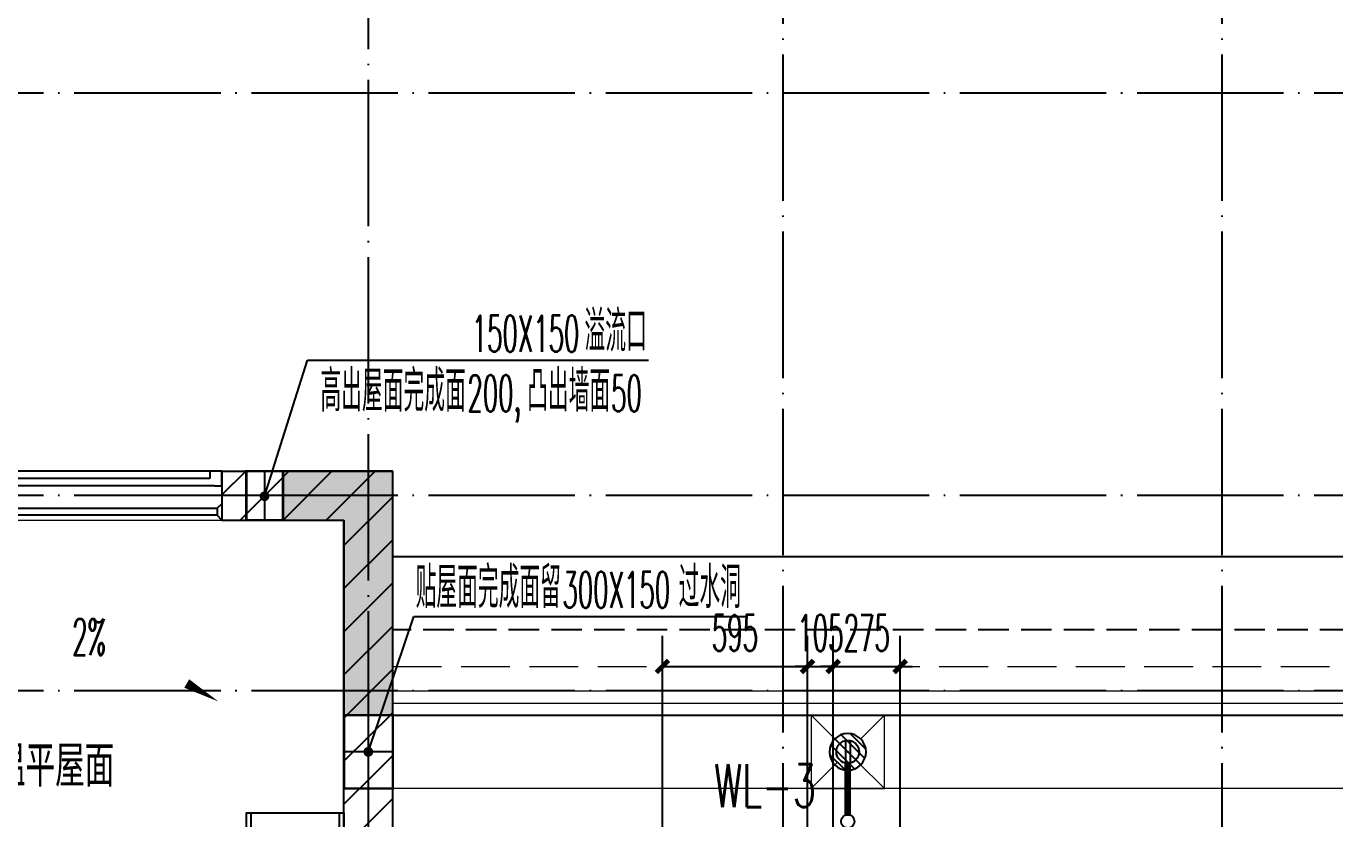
# Model space of a CAD drawing. Extents: x 27938 to 1507990, y 110129 to 923079.
# Drawn here: x 1211933 to 1217296, y 473631 to 476880 of the extents above; entities that cross this region are included whole.
import ezdxf

# ---------------------------------------------------------------- set-up
doc = ezdxf.new("R2010")
doc.units = 0
doc.header["$LTSCALE"] = 1000
doc.header["$MEASUREMENT"] = 0
for name, pattern in [('#P_--_20B1_001_t3$0$DASH', [0.35, 0.25, -0.1]), ('__DASH', [0.35, 0.25, -0.1]), ('DASH', [0.35, 0.25, -0.1]), ('DOTE', [2.42, 2, -0.2, 0.02, -0.2])]:
    doc.linetypes.add(name, pattern=pattern)
for name, color, linetype in [('----建筑底图', 8, 'Continuous'), ('3-栏杆1', 135, 'Continuous'), ('COLUMN', 9, 'Continuous'), ('DIM_LEAD', 3, 'Continuous'), ('DIM_SYMB', 3, 'Continuous'), ('DIM_污水', 2, 'Continuous'), ('DOTE', 1, 'Continuous'), ('EQUIP_雨水斗', 7, 'Continuous'), ('LVTRY', 6, 'Continuous'), ('PIPE-雨水', 4, 'TG_Y'), ('PUB_HATCH', 8, 'Continuous'), ('PUB_TEXT', 4, 'Continuous'), ('ROOF', 4, 'Continuous'), ('VPIPE-雨水', 4, 'Y'), ('WALL', 9, 'Continuous'), ('机电标识类', 1, 'Continuous'), ('污水', 3, 'Continuous'), ('看线', 251, 'Continuous'), ('管', 193, 'Continuous'), ('铝合金', 144, 'Continuous')]:
    doc.layers.add(name, color=color, linetype=linetype)
doc.layers.add('S-L主梁线', color=4, linetype='DASH', plot=False)
for name, color, linetype, lineweight in [('平面-分水线', 214, 'Continuous', 15), ('平面-排水沟', 86, 'Continuous', 15), ('平面-栏杆', 135, 'Continuous', 15), ('平面-看线', 45, 'Continuous', 15)]:
    doc.layers.add(name, color=color, linetype=linetype, lineweight=lineweight)
doc.styles.add('_TCH_DIM', font='SIMPLEX.shx', dxfattribs={"width": 0.7, "bigfont": 'GBCBIG.shx'})
doc.styles.add('_TCH_DIM_T3', font='SIMPLEX.shx', dxfattribs={"width": 0.494118, "bigfont": 'GBCBIG.shx'})
doc.styles.add('_TWT_SERIAL', font='SIMPLEX', dxfattribs={"width": 0.8, "height": 3.5, "bigfont": 'HZTXT'})
doc.styles.get("Standard").update_dxf_attribs({"font": 'gbenor.shx', "bigfont": 'gbcbig.shx'})
doc.styles.add('TG_LINETYPE', font='SIMPLEX', dxfattribs={"width": 0.8, "height": 3, "bigfont": 'HZTXT'})
doc.linetypes.add('TG_Y', pattern='A,2,-0.229,["Y",TG_LINETYPE,S=0.1,R=0,X=-0.229,Y=-0.15],0', length=2.229)
doc.linetypes.add('Y', pattern='A,3,-0.2,["Y",Standard,S=0.25,R=0,X=-0.1,Y=-0.115],-0.2', length=3.4)
doc.dimstyles.new('_TWT_ARCH&&50', dxfattribs={"dimtxt": 148.75, "dimasz": 50, "dimexe": 125, "dimexo": 150, "dimgap": 63.125, "dimtad": 1, "dimdec": 0, "dimzin": 0, "dimdsep": 46, "dimtxsty": '_TCH_DIM_T3', "dimblk": 'ARCHTICK', "dimcen": 0.09, "dimclrt": 7, "dimazin": 2, "dimtfac": 1, "dimtdec": 0, "dimtix": 1, "dimtmove": 2, "dimatfit": 3, "dimfxl": 100, "dimtolj": 1, "dimtzin": 0, "dimarcsym": 0})
pattern_1 = [(45, (0, 89.76), (-88.3884, 88.3884), [])]

# ---------------------------------------------------------------- blocks, each defined once
blk = doc.blocks.new('$lvtry$00000171')
at = {"color": 0}
for p, q in [((-74.2, 10.6), (-10.6, 74.2)), ((-69.8, -27.4), (27.4, 69.8)), ((-53, -53), (53, 53)), ((-27.4, -69.8), (69.8, 27.4)), ((10.6, -74.2), (74.2, -10.6))]:
    blk.add_line(p, q, dxfattribs=at)
blk.add_circle((0, 0), 75, dxfattribs=at)
blk.add_point((0, 0), dxfattribs=at)
blk = doc.blocks.new('R5T6Y7TRF')
at = {"layer": '平面-分水线', "color": 4, "elevation": -134.4}
blk.add_lwpolyline([(392484.9, -26437.6), (392784.9, -26437.6), (392784.9, -26737.6), (392484.9, -26737.6)], close=True, dxfattribs=at)
for points in [[(392484.9, -26437.6), (392581.7, -26534.4)], [(392688, -26534.4), (392784.9, -26437.6)], [(392484.9, -26737.6), (392593.3, -26629.2)], [(392676.4, -26629.2), (392784.9, -26737.6)]]:
    blk.add_lwpolyline(points, dxfattribs=at)
at = {"layer": 'LVTRY', "color": 4}
blk.add_blockref('$lvtry$00000171', (392634.9, -26587.6, -134.4), dxfattribs=at)
blk = doc.blocks.new('GDGDGDGRGD')
at = {"linetype": '__DASH', "ltscale": 0.1}
blk.add_wipeout([(428916.8, 296115.4), (428716.7, 296115.4), (428716.7, 295815.4), (428916.8, 295815.4)], dxfattribs=at).dxf.layer = '污水'
at = {"layer": '机电标识类', "color": 250, "linetype": 'DASH', "ltscale": 400}
for p, q in [((428816.8, 295715.4), (428816.8, 296215.4)), ((428916.8, 295965.4), (428716.7, 295965.4))]:
    blk.add_line(p, q, dxfattribs=at)
at = {"layer": '污水', "linetype": '__DASH', "ltscale": 0.1, "const_width": 10}
blk.add_lwpolyline([(428916.8, 296115.4), (428716.7, 296115.4), (428716.7, 295815.4), (428916.8, 295815.4)], close=True, dxfattribs=at)
blk = doc.blocks.new('GDGDGRD')
at = {"layer": 'PUB_HATCH'}
blk.add_hatch(color=256, dxfattribs=at).paths.add_polyline_path([(436916.6, 297615.4), (436916.6, 297415.4), (437316.6, 297415.4), (437316.6, 296615.4), (437516.6, 296615.4), (437516.6, 297615.4)])
at = {"layer": 'COLUMN', "color": 6}
for p, q in [((436916.6, 297615.4), (436916.6, 297415.4)), ((437516.6, 297615.4), (436916.6, 297615.4)), ((437516.6, 296615.4), (437516.6, 297615.4)), ((436916.6, 297415.4), (437316.6, 297415.4)), ((437316.6, 297415.4), (437316.6, 296615.4)), ((437316.6, 296615.4), (437516.6, 296615.4))]:
    blk.add_line(p, q, dxfattribs=at)
blk = doc.blocks.new('A$C3EB2330C')
at = {"layer": '管'}
for p, q in [((0, 380), (330, 380)), ((380, 330), (380, 70)), ((330, 20), (0, 20))]:
    blk.add_line(p, q, dxfattribs=at)
blk.add_lwpolyline([(400, 400), (400, 0), (0, 0), (0, 400)], close=True, dxfattribs=at)
for centre, start, end in [((330, 330), 0, 90), ((330, 70), 270, 360)]:
    blk.add_arc(centre, 50, start, end, dxfattribs=at)
blk.add_ellipse((267.5, 200), major_axis=(-49.5, -49.5), ratio=1, start_param=-0.785398, end_param=5.497787, dxfattribs=at)
blk = doc.blocks.new('A$C39FB4DEF')
at = {"linetype": '__DASH', "ltscale": 0.1}
blk.add_wipeout([(100, 100.1), (100, -100.1), (250, -100.1), (250, 100.1)], dxfattribs=at).dxf.layer = '污水'
at = {"layer": '机电标识类', "color": 250, "linetype": 'DASH', "ltscale": 400}
for p, q in [((175, 100.1), (175, -100.1)), ((350, 0), (0, 0))]:
    blk.add_line(p, q, dxfattribs=at)
at = {"layer": '污水', "linetype": '__DASH', "ltscale": 0.1, "const_width": 10}
blk.add_lwpolyline([(100, 100.1), (100, -100.1), (250, -100.1), (250, 100.1)], close=True, dxfattribs=at)
blk = doc.blocks.new('A$C2AC150FC')
at = {"layer": '3-栏杆1', "color": 8}
for p, q in [((15020.2, -1700.9), (16179.7, -1700.9)), ((16179.7, -1700.9), (16200, -1683.1)), ((16200, -1683.1), (16179.7, -1700.9)), ((16179.7, -1700.9), (16179.7, -1730.2)), ((16179.7, -1730.2), (15020.2, -1730.2)), ((16200, -1750), (16179.7, -1730.2))]:
    blk.add_line(p, q, dxfattribs=at)
at = {"layer": 'DIM_LEAD', "color": 8}
for p, q in [((16550.8, -1095.4), (17948.9, -1095.4)), ((16985.9, -2145.4), (18347.9, -2145.4))]:
    blk.add_line(p, q, dxfattribs=at)
at = {"layer": 'DOTE', "color": 169, "linetype": 'DOTE', "ltscale": 0.3}
for p, q in [((16800, -3450), (16800, 2000)), ((18500, -6250), (18500, 2000)), ((20300, -6250), (20300, 2000)), ((25632.7, 0), (-2000, 0)), ((25632.7, -1650), (-2000, -1650)), ((25632.7, -2450), (-2000, -2450))]:
    blk.add_line(p, q, dxfattribs=at)
at = {"layer": 'ROOF', "color": 8, "ltscale": 0.8}
for points in [[(16900, -1900), (23750, -1900), (23750, -2900), (25000, -2900)], [(16900, -2550), (23100, -2550), (23100, -3550), (25000, -3550)]]:
    blk.add_lwpolyline(points, dxfattribs=at)
at = {"layer": '平面-排水沟', "color": 8}
blk.add_lwpolyline([(15762.9, -2253.9, 0, 0, 0), (16185.9, -2493.9, 0, 40, 0), (16055.5, -2419.8, 0, 0, 0)], format="xyseb", dxfattribs=at)
blk.add_lwpolyline([(24900, -3850), (22800, -3850), (22800, -2850), (16900, -2850)], dxfattribs=at)
at = {"layer": '平面-看线', "color": 8}
blk.add_line((15000, -1750), (16200, -1750), dxfattribs=at)
at = {"layer": '平面-看线', "color": 8, "linetype": 'DASH', "ltscale": 0.8}
blk.add_lwpolyline([(16900, -2350), (23300, -2350), (23300, -3350), (25000, -3350)], dxfattribs=at)
at = {"layer": '看线', "color": 8, "linetype": '#P_--_20B1_001_t3$0$DASH', "ltscale": 0.5}
blk.add_lwpolyline([(25000, -3200), (23450, -3200), (23450, -2200), (16900, -2200)], dxfattribs=at)
at = {"layer": '铝合金', "color": 8}
for points in [[(16150, -1550), (15050, -1550)], [(16170, -1610), (16200, -1610), (16200, -1550), (16150, -1550), (16150, -1580)], [(16200, -1580), (16200, -1550), (16150, -1550), (16150, -1560), (16150, -1560), (16150, -1580)], [(16150, -1580), (15050, -1580)], [(16170, -1610), (15030, -1610)]]:
    blk.add_lwpolyline(points, dxfattribs=at)
at = {"color": 8, "xscale": -1}
blk.add_blockref('R5T6Y7TRF', (411399.8, 23887.6, 134.4), dxfattribs=at)
at = {"layer": 'DIM_LEAD', "color": 7, "style": '_TCH_DIM'}
for s, height, width, p in [('150X150', 148.75, 0.494118, (17223.9, -1060.4)), ('溢流口', 168.79, 0.7, (17685.9, -1060.4)), ('高出屋面完成面', 168.79, 0.7, (16603.8, -1305.4)), ('凸出墙面', 168.79, 0.7, (17450.9, -1305.4)), ('200,', 148.75, 0.494118, (17205.9, -1305.4)), ('50', 148.75, 0.494118, (17794.9, -1305.4)), ('贴屋面完成面留', 168.79, 0.7, (16993.8, -2110.4)), ('过水洞', 168.79, 0.7, (18071.8, -2110.4)), ('300X150', 148.75, 0.494118, (17595.8, -2110.4))]:
    blk.add_text(s, height=height, dxfattribs=dict(at, width=width)).set_placement(p)
at = {"layer": 'PUB_TEXT', "color": 8}
blk.add_text('不上人保温平屋面', height=168.79, dxfattribs=at).set_placement((14786.9, -2842.6))
at = {"layer": '平面-排水沟', "color": 7, "style": '_TCH_DIM', "width": 0.494118}
blk.add_text('2%', height=148.75, dxfattribs=at).set_placement((15586.4, -2303.5))
at = {"color": 8}
blk.add_blockref('GDGDGDGRGD', (-412016.7, -298665.4), dxfattribs=at)
at = {"layer": 'PUB_HATCH'}
h = blk.add_hatch(dxfattribs=at)
h.set_pattern_fill('普通砖', color=256, scale=50, style=0)
h.set_pattern_definition(pattern_1)
h.paths.add_polyline_path([(16800, -3416.7), (16900, -3350), (16900, -1550), (16700, -1750), (16700, -3350)])
at = {"layer": 'DIM_LEAD', "color": 8}
blk.add_line((16799.9, -2700), (16985.9, -2145.4), dxfattribs=at)
at = {"layer": 'DIM_LEAD', "color": 8, "const_width": 20}
blk.add_lwpolyline([(16796.7, -2709.5, 1), (16803.1, -2690.5, 1)], format="xyb", close=True, dxfattribs=at)
at = {"layer": 'WALL', "color": 8}
for p, q in [((16900, -3350), (16900, -1550)), ((16700, -3350), (16700, -1750))]:
    blk.add_line(p, q, dxfattribs=at)
at = {"layer": '平面-栏杆', "color": 8}
for points in [[(16900, -2450), (23200, -2450), (23200, -3450), (25000, -3450)], [(16900, -2500), (23150, -2500), (23150, -3500), (25000, -3500)]]:
    blk.add_lwpolyline(points, dxfattribs=at)
at = {"color": 8}
blk.add_blockref('GDGDGRD', (-420616.6, -299165.4), dxfattribs=at)
at = {"layer": '管', "color": 8, "rotation": 270}
blk.add_blockref('A$C3EB2330C', (16300, -2950), dxfattribs=at)
at = {"color": 8}
blk.add_blockref('A$C39FB4DEF', (16200, -1650), dxfattribs=at)
at = {"layer": 'PUB_HATCH'}
h = blk.add_hatch(dxfattribs=at)
h.set_pattern_fill('普通砖', color=256, scale=50, style=0)
h.set_pattern_definition(pattern_1)
h.paths.add_polyline_path([(16200, -1750), (16700, -1750), (16900, -1550), (16200, -1550)])
at = {"layer": 'DIM_LEAD', "color": 8}
blk.add_line((16374.5, -1652.4), (16550.8, -1095.4), dxfattribs=at)
at = {"layer": 'DIM_LEAD', "color": 8, "const_width": 20}
blk.add_lwpolyline([(16371.5, -1661.9, 1), (16377.5, -1642.9, 1)], format="xyb", close=True, dxfattribs=at)
at = {"layer": 'WALL', "color": 8}
for p, q in [((16200, -1550), (16900, -1550)), ((16200, -1550), (16200, -1750)), ((16200, -1750), (16700, -1750))]:
    blk.add_line(p, q, dxfattribs=at)
blk = doc.blocks.new('A$C19FE5086')
at = {"layer": 'S-L主梁线', "color": 225, "linetype": 'ByBlock', "lineweight": 18}
for p, q in [((13700.1, 4600), (12099.6, 4600)), ((14100, 3700), (14100, 2800)), ((14300, 2800), (14300, 3700))]:
    blk.add_line(p, q, dxfattribs=at)
at = {"layer": 'S-L主梁线', "color": 225, "linetype": '__DASH', "lineweight": 18}
blk.add_line((12099.6, 4400), (13700.1, 4400), dxfattribs=at)
blk = doc.blocks.new('_ArchTick')
at = {"color": 0, "linetype": 'ByBlock', "const_width": 0.4}
blk.add_lwpolyline([(-0.5, -0.5), (0.5, 0.5)], dxfattribs=at)
blk = doc.blocks.new('*D243')
at = {"layer": 'Defpoints', "color": 0}
for p in [(1215515.2, 474255.8), (1215240.3, 472950.8), (1215515.2, 472950.8)]:
    blk.add_point(p, dxfattribs=at)
at = {"layer": 'DIM_SYMB', "color": 0, "lineweight": -2}
for p, q in [((1215240.3, 473100.8), (1215240.3, 474380.8)), ((1215515.2, 473100.8), (1215515.2, 474380.8)), ((1215240.3, 474255.8), (1215190.3, 474255.8)), ((1215240.3, 474255.8), (1215515.2, 474255.8)), ((1215515.2, 474255.8), (1215565.2, 474255.8))]:
    blk.add_line(p, q, dxfattribs=at)
at = {"layer": 'DIM_SYMB', "color": 0, "lineweight": -2, "xscale": 50, "yscale": 50, "zscale": 50}
blk.add_blockref('_ArchTick', (1215240.3, 474255.8), dxfattribs=at)
at = {"layer": 'DIM_SYMB', "color": 0, "lineweight": -2, "xscale": 50, "yscale": 50, "zscale": 50, "rotation": 180}
blk.add_blockref('_ArchTick', (1215515.2, 474255.8), dxfattribs=at)
at = {"layer": 'DIM_SYMB', "color": 7, "insert": (1215377.8, 474393.3), "char_height": 148.75, "attachment_point": 5, "style": '_TCH_DIM_T3'}
blk.add_mtext('\\A1;275', dxfattribs=at)
blk = doc.blocks.new('*D244')
at = {"layer": 'Defpoints', "color": 0}
for p in [(1215240.3, 474255.8), (1215135.2, 472950.8), (1215240.3, 472950.8)]:
    blk.add_point(p, dxfattribs=at)
at = {"layer": 'DIM_SYMB', "color": 0, "lineweight": -2}
for p, q in [((1215135.2, 473100.8), (1215135.2, 474380.8)), ((1215240.3, 473100.8), (1215240.3, 474380.8)), ((1215135.2, 474255.8), (1215085.2, 474255.8)), ((1215135.2, 474255.8), (1215240.3, 474255.8)), ((1215240.3, 474255.8), (1215290.3, 474255.8))]:
    blk.add_line(p, q, dxfattribs=at)
at = {"layer": 'DIM_SYMB', "color": 0, "lineweight": -2, "xscale": 50, "yscale": 50, "zscale": 50}
blk.add_blockref('_ArchTick', (1215135.2, 474255.8), dxfattribs=at)
at = {"layer": 'DIM_SYMB', "color": 0, "lineweight": -2, "xscale": 50, "yscale": 50, "zscale": 50, "rotation": 180}
blk.add_blockref('_ArchTick', (1215240.3, 474255.8), dxfattribs=at)
at = {"layer": 'DIM_SYMB', "color": 7, "insert": (1215187.8, 474393.3), "char_height": 148.75, "attachment_point": 5, "style": '_TCH_DIM_T3'}
blk.add_mtext('\\A1;105', dxfattribs=at)
blk = doc.blocks.new('*D245')
at = {"layer": 'Defpoints', "color": 0}
for p in [(1215135.2, 474255.8), (1214540.4, 472950.8), (1215135.2, 472950.8)]:
    blk.add_point(p, dxfattribs=at)
at = {"layer": 'DIM_SYMB', "color": 0, "lineweight": -2}
for p, q in [((1214540.4, 473100.8), (1214540.4, 474380.8)), ((1215135.2, 473100.8), (1215135.2, 474380.8)), ((1214540.4, 474255.8), (1215135.2, 474255.8))]:
    blk.add_line(p, q, dxfattribs=at)
at = {"layer": 'DIM_SYMB', "color": 0, "lineweight": -2, "xscale": 50, "yscale": 50, "zscale": 50, "rotation": 180}
blk.add_blockref('_ArchTick', (1214540.4, 474255.8), dxfattribs=at)
at = {"layer": 'DIM_SYMB', "color": 0, "lineweight": -2, "xscale": 50, "yscale": 50, "zscale": 50}
blk.add_blockref('_ArchTick', (1215135.2, 474255.8), dxfattribs=at)
at = {"layer": 'DIM_SYMB', "color": 7, "insert": (1214837.8, 474393.3), "char_height": 148.75, "attachment_point": 5, "style": '_TCH_DIM_T3'}
blk.add_mtext('\\A1;595', dxfattribs=at)
blk = doc.blocks.new('$TwtSys$00000139')
at = {"color": 7}
for p, q in [((-19, 92, 0), (-19, -92, 0)), ((19, 92, 0), (19, -92, 0))]:
    blk.add_line(p, q, dxfattribs=at)
blk.add_circle((0, 0, 0), 93.8)

msp = doc.modelspace()

# ---------------------------------------------------------------- block references
at = {"layer": '----建筑底图'}
msp.add_blockref('A$C2AC150FC', (1196535.2, 476605.8), dxfattribs=at)

# ---------------------------------------------------------------- next in the draw order: linework, layer by layer
at = {"layer": 'PIPE-雨水', "ltscale": 0.25, "const_width": 27.5}
msp.add_lwpolyline([(1215300.2, 473648.3), (1215300.2, 473858.9)], dxfattribs=at)
at = {"layer": 'VPIPE-雨水'}
msp.add_circle((1215300.2, 473620.8), 27.5, dxfattribs=at)

# ---------------------------------------------------------------- next in the draw order: block references
at = {"layer": 'EQUIP_雨水斗', "xscale": 0.5, "yscale": 0.5, "zscale": 0.5}
msp.add_blockref('$TwtSys$00000139', (1215300.2, 473905.8), dxfattribs=at)
at = {"layer": 'S-L主梁线', "color": 225, "linetype": 'ByBlock', "lineweight": 18}
msp.add_blockref('A$C19FE5086', (1199135.2, 470455.8), dxfattribs=at)

# ---------------------------------------------------------------- next in the draw order: texts
at = {"layer": 'DIM_污水', "color": 7, "style": '_TWT_SERIAL', "width": 0.64}
msp.add_text('WL-3', height=175, dxfattribs=at).set_placement((1214752.7, 473679.7))

# ---------------------------------------------------------------- next in the draw order: dimensions: what is measured, and where the dimension line sits
at = {"layer": 'DIM_SYMB'}
for p1, p2, picture, middle in [((1214540.4, 472950.8), (1215135.2, 472950.8), '*D245', (1214837.8, 474393.3)), ((1215135.2, 472950.8), (1215240.3, 472950.8), '*D244', (1215187.8, 474393.3)), ((1215240.3, 472950.8), (1215515.2, 472950.8), '*D243', (1215377.8, 474393.3))]:
    dim = msp.add_aligned_dim(p1=p1, p2=p2, distance=1305, dimstyle='_TWT_ARCH&&50', dxfattribs=at)
    dim.commit()
    dim.dimension.update_dxf_attribs({"geometry": picture, "text_midpoint": middle})

doc.saveas('drawing.dxf')
